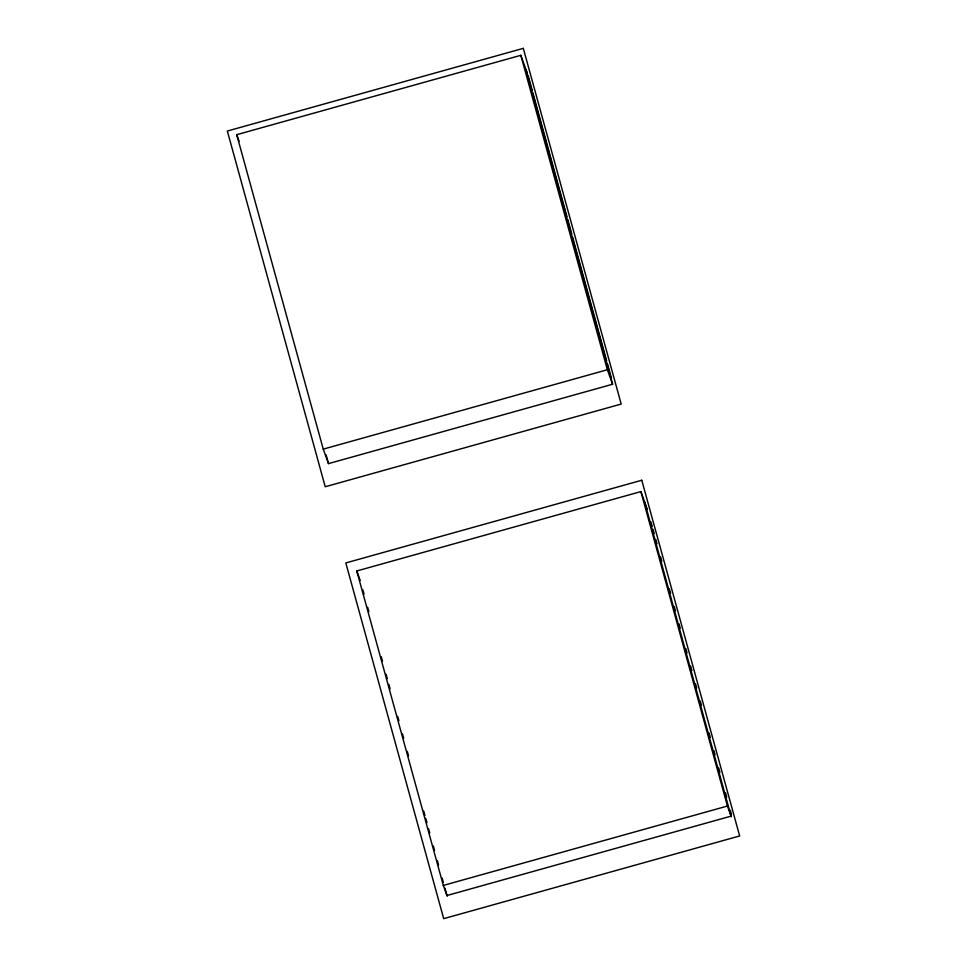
<?xml version="1.0" encoding="UTF-8"?>
<svg xmlns="http://www.w3.org/2000/svg" width="967" height="967" viewBox="0 0 967 967"><rect width="100%" height="100%" fill="white"/><g stroke="black" fill="none" stroke-linecap="round" stroke-linejoin="round"><path stroke-width="1.45" d="M526.072 69.793L612.607 384.237L328.502 463.616L323.256 449.135L236.722 134.691L520.826 55.312L527.305 73.226M323.256 449.135L607.361 369.757L612.607 384.237M447.213 896.191L443.321 885.421L356.787 570.977L640.891 491.599L647.225 509.101M443.321 885.421L727.426 806.043L731.318 816.813M236.722 134.691L239.103 141.279M356.787 570.977L360.195 580.405M528.139 75.499L532.14 90.064M532.938 92.977L566.988 216.705M567.798 219.618L571.799 234.183M572.597 237.096L606.66 360.824M607.457 363.737L611.458 378.302M650.996 521.975L652.205 526.35M653.003 529.263L654.212 533.627M655.807 539.453L657.016 543.817M660.618 556.919L661.815 561.283M669.43 588.939L670.627 593.315M674.241 606.418L675.437 610.781M679.039 623.884L680.248 628.248M685.857 648.627L687.053 652.991M690.668 666.094L691.864 670.469M695.466 683.56L696.675 687.936M700.277 701.039L701.474 705.402M709.089 733.059L710.298 737.434M713.9 750.525L715.096 754.901M718.711 768.003L719.907 772.367M725.516 792.747L726.713 797.11M730.327 810.213L731.523 814.589M644.542 501.692L731.076 816.136L446.972 895.515L444.965 888.238M520.826 55.312L607.361 369.757M640.891 491.599L727.426 806.043M326.097 454.889L328.502 463.616M362.843 589.81L364.039 594.173M367.653 607.276L368.85 611.64M381.276 656.774L382.473 661.138M386.075 674.241L387.283 678.604M388.879 684.431L390.088 688.794M397.691 716.462L398.9 720.826M402.502 733.929L403.71 738.292M407.312 751.395L408.509 755.759M423.739 811.083L424.936 815.447M425.734 818.36L426.943 822.724M428.538 828.55L429.747 832.913M433.349 846.016L434.546 850.392M437.35 860.582L438.559 864.945M442.161 878.048L443.37 882.412M523.304 48.35L227.342 131.041L325.226 486.752L621.189 404.061L523.304 48.35M641.774 480.248L345.811 562.939L443.696 918.65L739.658 835.959L641.774 480.248"/></g></svg>
